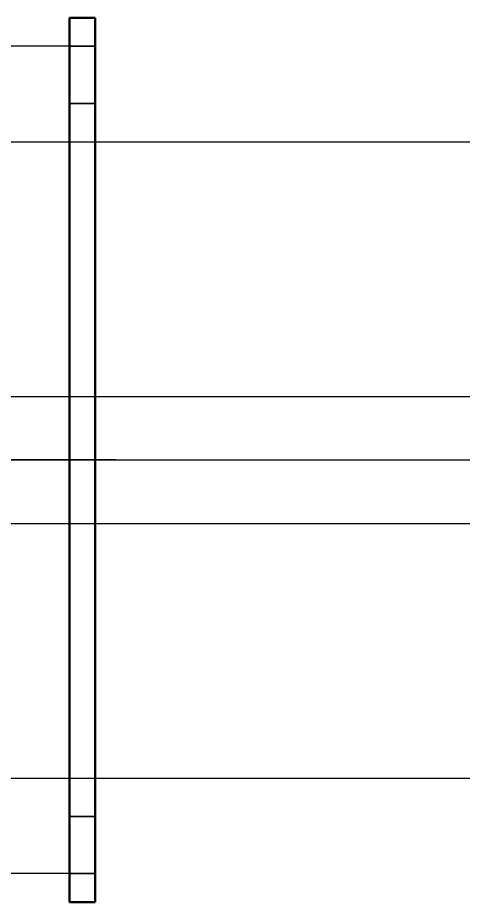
# Model space of a CAD drawing. Header units: millimetres. Extents: x 1448 to 104164, y -19509 to -89.
# Drawn here: x 52988.2 to 53058.1, y -3882.7 to -3743.7 of the extents above; entities that cross this region are included whole.
import ezdxf

# ---------------------------------------------------------------- set-up
doc = ezdxf.new("R2010")
doc.units = ezdxf.units.MM
doc.header["$LTSCALE"] = 60
doc.header["$MEASUREMENT"] = 0
doc.linetypes.add('CEN', pattern=[62, 60, -1, 0, -1])
doc.linetypes.add('CENTERX2', pattern=[101.6, 63.5, -12.7, 12.7, -12.7])
doc.layers.get('0').update_dxf_attribs({"linetype": 'CONTINUOUS'})
doc.layers.add('cen', color=14, linetype='CONTINUOUS')
doc.layers.add('가려진 것(ISO)', color=7, linetype='CONTINUOUS', lineweight=35)
doc.layers.add('가시적인 것(ISO)', color=7, linetype='CONTINUOUS', lineweight=50)

# ---------------------------------------------------------------- blocks, each defined once
blk = doc.blocks.new('gf')
at = {"color": 3}
for p, q in [((21501219.19, -50950300.35), (21501219.19, -50950430.35)), ((21501229.19, -50950300.35), (21501219.19, -50950300.35)), ((21501229.19, -50950300.35), (21501229.19, -50950430.35)), ((21501219.19, -50950329.85), (21501182.19, -50950333.85)), ((21501214.19, -50950330.39), (21501214.19, -50950400.31)), ((21501206.19, -50950331.26), (21501206.19, -50950399.44)), ((21501207.19, -50950331.15), (21501207.19, -50950399.55)), ((21501213.19, -50950330.5), (21501213.19, -50950400.2)), ((21501192.19, -50950332.77), (21501192.19, -50950397.93)), ((21501193.19, -50950332.66), (21501193.19, -50950398.04)), ((21501199.19, -50950332.01), (21501199.19, -50950398.69)), ((21501200.19, -50950331.9), (21501200.19, -50950398.8)), ((21501182.19, -50950333.85), (21501182.19, -50950396.85)), ((21501185.19, -50950333.53), (21501185.19, -50950397.17)), ((21501186.19, -50950333.42), (21501186.19, -50950397.28)), ((21501219.19, -50950400.85), (21501182.19, -50950396.85)), ((21501229.19, -50950430.35), (21501219.19, -50950430.35))]:
    blk.add_line(p, q, dxfattribs=at)
at = {"color": 1, "linetype": 'CENTERX2'}
blk.add_line((21501236.43, -50950365.35), (21501174.6, -50950365.35), dxfattribs=at)
blk = doc.blocks.new('토션스프링 3')
blk.add_blockref('gf', (-38570.16, -2540.75))
blk = doc.blocks.new('fggaeg')
at = {"layer": '가려진 것(ISO)', "color": 3}
for p, q in [((21503216.79, -50949778.73), (21503220.79, -50949778.73)), ((21503216.79, -50949787.73), (21503220.79, -50949787.73)), ((21503216.79, -50949899.73), (21503220.79, -50949899.73)), ((21503216.79, -50949908.73), (21503220.79, -50949908.73))]:
    blk.add_line(p, q, dxfattribs=at)
at = {"layer": '가시적인 것(ISO)', "color": 3}
for p, q in [((21503216.79, -50949774.23), (21503216.79, -50949913.23)), ((21503216.79, -50949774.23), (21503220.79, -50949774.23)), ((21503220.79, -50949774.23), (21503220.79, -50949913.23)), ((21503220.79, -50949913.23), (21503216.79, -50949913.23))]:
    blk.add_line(p, q, dxfattribs=at)
blk = doc.blocks.new('토션스프링1234')
at = {"rotation": 180}
blk.add_blockref('fggaeg', (42966067.92, -101907064.74), dxfattribs=at)
blk.add_blockref('토션스프링 3', (188.1, -4314.91))

msp = doc.modelspace()

# ---------------------------------------------------------------- linework, layer by layer
at = {"color": 3}
for p, q in [((51099.32, -3763.18), (60099.32, -3763.18)), ((50947.59, -3803.18), (55781.04, -3803.18)), ((50947.59, -3823.18), (55781.04, -3823.18)), ((51099.32, -3863.18), (60099.32, -3863.18))]:
    msp.add_line(p, q, dxfattribs=at)
at = {"layer": 'cen', "linetype": 'CEN'}
msp.add_line((50869.32, -3813.18), (60474.26, -3813.18), dxfattribs=at)

# ---------------------------------------------------------------- block references
msp.add_blockref('토션스프링1234', (-21409850.81, 50953407.83))

doc.saveas('drawing.dxf')
